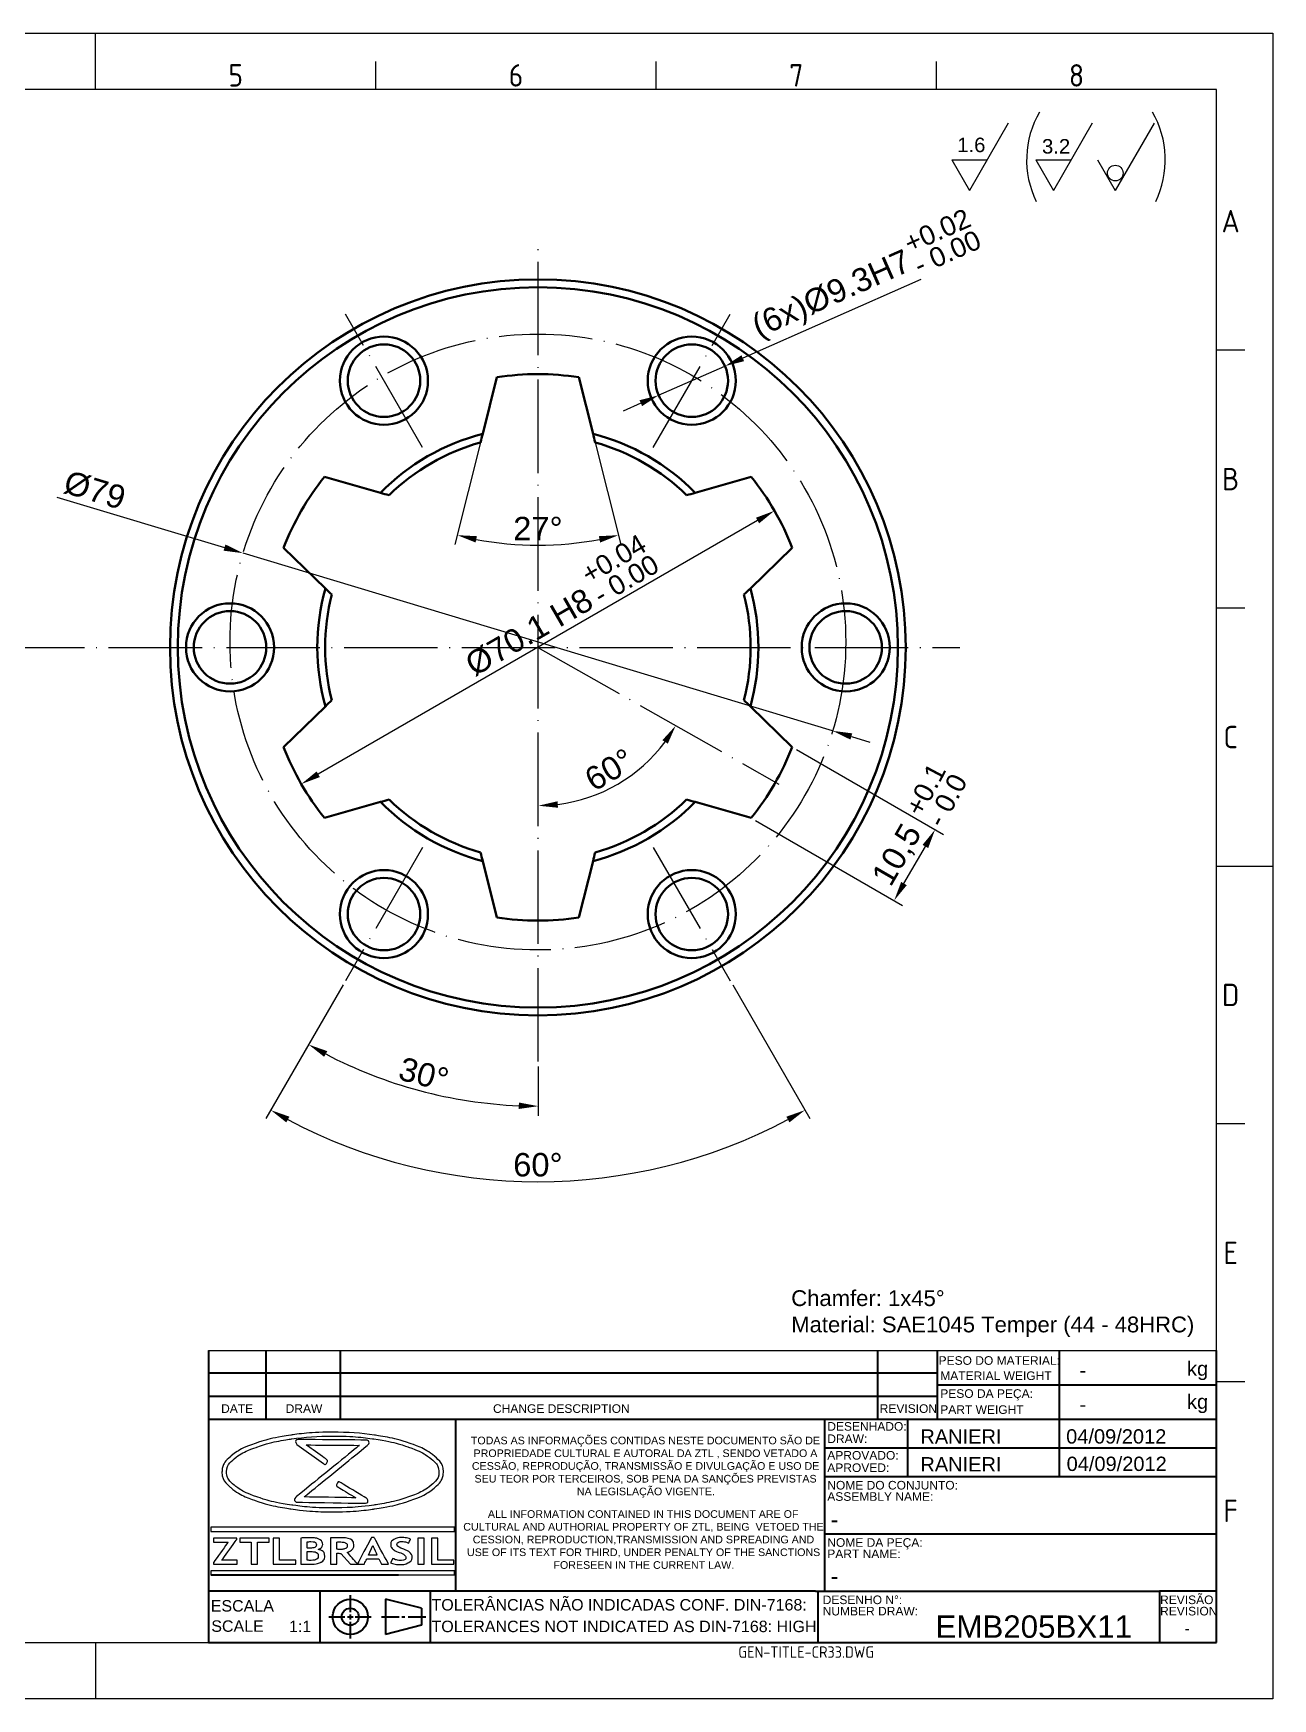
# Model space of a CAD drawing. Header units: millimetres. Extents: x 2517 to 2819, y 1146 to 1360.
# Drawn here: x 2659.6 to 2818.6, y 1146.2 to 1359.8 of the extents above; entities that cross this region are included whole.
import ezdxf
from ezdxf.enums import TextEntityAlignment as Align

# ---------------------------------------------------------------- set-up
doc = ezdxf.new("R2010")
doc.units = ezdxf.units.MM
for name, pattern in [('ACAD_ISO02W100', [15, 12, -3]), ('ACAD_ISO04W100', [30, 24, -3, 0, -3]), ('ACAD_ISO05W100', [33, 24, -3, 0, -3, 0, -3])]:
    doc.linetypes.add(name, pattern=pattern)
for name, color, linetype, lineweight in [('AM_0', 7, 'Continuous', 40), ('AM_4', 1, 'ACAD_ISO04W100', 25), ('AM_5', 3, 'Continuous', 25), ('AM_8', 40, 'ACAD_ISO02W100', 35), ('AM_BOR', 2, 'ACAD_ISO05W100', 35)]:
    doc.layers.add(name, color=color, linetype=linetype, lineweight=lineweight)
doc.layers.add('Camada 1', color=7, linetype='Continuous')
doc.styles.add('ACISOTS', font='isocp.shx', dxfattribs={"height": 1})
doc.styles.get("Standard").update_dxf_attribs({"font": 'arial.ttf'})
doc.dimstyles.new('ISO-25', dxfattribs={"dimtxt": 3, "dimasz": 2.5, "dimexe": 1.25, "dimexo": 0.625, "dimtad": 1, "dimtxsty": 'Standard', "dimcen": 2.5, "dimadec": 0, "dimazin": 0, "dimtfac": 1, "dimtmove": 0, "dimatfit": 3, "dimfxl": 1, "dimarcsym": 0})

# ---------------------------------------------------------------- blocks, each defined once
blk = doc.blocks.new('A3 ZTL')
for p, q in [((401.17, 280.82), (19.57, 280.82)), ((401.17, 9.78), (401.17, 280.82)), ((19.57, 9.78), (401.17, 9.78))]:
    blk.add_line(p, q)
at = {"layer": 'AM_BOR', "color": 135, "linetype": 'Continuous', "lineweight": 25}
for p, q in [((0, 290.61), (410.96, 290.61)), ((410.96, 290.61), (410.96, 0)), ((410.96, 0), (0, 0))]:
    blk.add_line(p, q, dxfattribs=at)
at = {"layer": 'AM_BOR', "color": 135, "lineweight": 25}
for p, q in [((205.48, 280.82), (205.48, 290.61)), ((254.4, 280.82), (254.4, 285.71)), ((303.33, 280.82), (303.33, 285.71)), ((352.25, 280.82), (352.25, 285.71)), ((406.07, 235.32), (401.17, 235.32)), ((406.07, 190.31), (401.17, 190.31)), ((401.17, 145.3), (410.96, 145.3)), ((406.07, 100.29), (401.17, 100.29)), ((406.07, 55.28), (401.17, 55.28)), ((205.48, 9.78), (205.48, 0))]:
    blk.add_line(p, q, dxfattribs=at)
at = {"layer": 'AM_BOR', "color": 135, "lineweight": 25, "style": 'ACISOTS'}
for s, p in [('5', (229.94, 283.27)), ('6', (278.86, 283.27)), ('7', (327.79, 283.27)), ('8', (376.71, 283.27)), ('A', (403.62, 257.83)), ('B', (403.62, 212.82)), ('C', (403.62, 167.81)), ('D', (403.62, 122.8)), ('E', (403.62, 77.79)), ('F', (403.62, 32.78))]:
    blk.add_text(s, height=3.91, dxfattribs=at).set_placement(p, align=Align.MIDDLE)
blk = doc.blocks.new('*D18')
at = {"layer": 'AM_5', "color": 0, "lineweight": -2, "transparency": 16777216}
for p, q in [((2773.49, 1328.23), (2750.65, 1318.15)), ((2739.85, 1313.39), (2748.36, 1317.14)), ((2737.57, 1312.38), (2735.28, 1311.37))]:
    blk.add_line(p, q, dxfattribs=at)
at = {"layer": 'AM_5', "color": 0, "transparency": 16777216}
for points in [[(2750.48, 1318.53), (2750.82, 1317.77), (2748.36, 1317.14)], [(2737.4, 1312.76), (2737.73, 1312), (2739.85, 1313.39)]]:
    blk.add_solid(points, dxfattribs=at)
at = {"layer": 'Defpoints', "color": 0, "transparency": 16777216}
for p in [(2748.36, 1317.14), (2739.85, 1313.39)]:
    blk.add_point(p, dxfattribs=at)
at = {"layer": 'AM_5', "color": 0, "transparency": 16777216, "insert": (2762.16, 1326.09), "char_height": 3, "attachment_point": 5, "rotation": 23.804}
blk.add_mtext('(6x)%%C9.3H7', dxfattribs=at)
blk = doc.blocks.new('*D19')
at = {"layer": 'AM_5', "color": 0, "lineweight": -2, "transparency": 16777216}
for p, q in [((2757.54, 1267.96), (2776.41, 1257.07)), ((2752.29, 1258.87), (2771.16, 1247.97)), ((2771.33, 1250.76), (2774.08, 1255.53))]:
    blk.add_line(p, q, dxfattribs=at)
at = {"layer": 'AM_5', "color": 0, "transparency": 16777216}
for points in [[(2773.72, 1255.73), (2774.44, 1255.32), (2775.33, 1257.69)], [(2770.97, 1250.97), (2771.69, 1250.55), (2770.08, 1248.6)]]:
    blk.add_solid(points, dxfattribs=at)
at = {"layer": 'Defpoints', "color": 0, "transparency": 16777216}
for p in [(2756.99, 1268.28), (2751.74, 1259.18), (2775.33, 1257.69)]:
    blk.add_point(p, dxfattribs=at)
at = {"layer": 'AM_5', "color": 0, "transparency": 16777216, "insert": (2770.6, 1254.36), "char_height": 3, "attachment_point": 5, "rotation": 60}
blk.add_mtext('10,5', dxfattribs=at)
blk = doc.blocks.new('*D20')
at = {"layer": 'AM_5', "color": 0, "lineweight": -2, "transparency": 16777216}
for p, q in [((2717.13, 1307.85), (2713.7, 1294.24)), ((2731.59, 1307.85), (2735.01, 1294.24))]:
    blk.add_line(p, q, dxfattribs=at)
blk.add_arc((2724.36, 1336.57), 42.4, 259.252, 280.748, dxfattribs=at)
at = {"layer": 'AM_5', "color": 0, "transparency": 16777216}
for points in [[(2716.36, 1294.51), (2716.54, 1295.32), (2714.01, 1295.45)], [(2732.18, 1295.32), (2732.35, 1294.51), (2734.71, 1295.45)]]:
    blk.add_solid(points, dxfattribs=at)
at = {"layer": 'Defpoints', "color": 0, "transparency": 16777216}
for p in [(2719.11, 1315.71), (2729.61, 1315.71), (2717.28, 1308.46), (2731.43, 1308.46), (2720.88, 1294.31)]:
    blk.add_point(p, dxfattribs=at)
at = {"layer": 'AM_5', "color": 0, "transparency": 16777216, "insert": (2724.36, 1296.3), "char_height": 3, "attachment_point": 5}
blk.add_mtext('27%%d', dxfattribs=at)
blk = doc.blocks.new('*D21')
at = {"layer": 'AM_5', "color": 0, "lineweight": -2, "transparency": 16777216}
for p, q in [((2752.55, 1297.33), (2696.17, 1264.78)), ((2755.02, 1298.04), (2755.34, 1297.5)), ((2694.32, 1262.99), (2694.63, 1262.45))]:
    blk.add_line(p, q, dxfattribs=at)
at = {"layer": 'AM_5', "color": 0, "transparency": 16777216}
for points in [[(2752.34, 1297.69), (2752.75, 1296.97), (2754.71, 1298.58)], [(2695.96, 1265.14), (2696.38, 1264.42), (2694, 1263.53)]]:
    blk.add_solid(points, dxfattribs=at)
at = {"layer": 'Defpoints', "color": 0, "transparency": 16777216}
for p in [(2754.71, 1298.58), (2694, 1263.53), (2694, 1263.53)]:
    blk.add_point(p, dxfattribs=at)
at = {"layer": 'AM_5', "color": 0, "transparency": 16777216, "insert": (2723.24, 1283), "char_height": 3, "attachment_point": 5, "rotation": 30}
blk.add_mtext('%%C70.1 H8', dxfattribs=at)
blk = doc.blocks.new('*D22')
at = {"layer": 'AM_5', "color": 0, "lineweight": -2, "transparency": 16777216}
for p, q in [((2662.63, 1300.34), (2684.14, 1293.86)), ((2762.18, 1270.35), (2686.53, 1293.14)), ((2764.58, 1269.63), (2766.97, 1268.91))]:
    blk.add_line(p, q, dxfattribs=at)
at = {"layer": 'AM_5', "color": 0, "transparency": 16777216}
for points in [[(2684.26, 1294.26), (2684.02, 1293.46), (2686.53, 1293.14)], [(2764.7, 1270.03), (2764.46, 1269.23), (2762.18, 1270.35)]]:
    blk.add_solid(points, dxfattribs=at)
at = {"layer": 'Defpoints', "color": 0, "transparency": 16777216}
for p in [(2686.53, 1293.14), (2762.18, 1270.35)]:
    blk.add_point(p, dxfattribs=at)
at = {"layer": 'AM_5', "color": 0, "transparency": 16777216, "insert": (2667.5, 1301.21), "char_height": 3, "attachment_point": 5, "rotation": 343.239}
blk.add_mtext('%%C79', dxfattribs=at)
blk = doc.blocks.new('*D23')
at = {"layer": 'AM_5', "color": 0, "lineweight": -2, "transparency": 16777216}
for p, q in [((2699.36, 1237.76), (2694.32, 1229.03)), ((2724.41, 1227.3), (2724.41, 1220.96))]:
    blk.add_line(p, q, dxfattribs=at)
blk.add_arc((2724.41, 1281.15), 58.94, 242.4304, 267.5696, dxfattribs=at)
at = {"layer": 'AM_5', "color": 0, "transparency": 16777216}
for points in [[(2696.93, 1228.54), (2697.33, 1229.27), (2694.94, 1230.11)], [(2721.92, 1222.68), (2721.9, 1221.85), (2724.41, 1222.21)]]:
    blk.add_solid(points, dxfattribs=at)
at = {"layer": 'Defpoints', "color": 0, "transparency": 16777216}
for p in [(2724.41, 1332.82), (2709.54, 1255.4), (2699.67, 1238.3), (2724.41, 1227.92), (2704.25, 1225.77)]:
    blk.add_point(p, dxfattribs=at)
at = {"layer": 'AM_5', "color": 0, "transparency": 16777216, "insert": (2709.72, 1226.3), "char_height": 3, "attachment_point": 5, "rotation": 345}
blk.add_mtext('30°', dxfattribs=at)
blk = doc.blocks.new('*D24')
at = {"layer": 'AM_5', "color": 0, "lineweight": -2, "transparency": 16777216}
for p, q in [((2699.36, 1237.76), (2689.46, 1220.62)), ((2749.36, 1237.76), (2759.25, 1220.62))]:
    blk.add_line(p, q, dxfattribs=at)
blk.add_arc((2724.36, 1281.06), 68.54, 242.0901, 297.9099, dxfattribs=at)
at = {"layer": 'AM_5', "color": 0, "transparency": 16777216}
for points in [[(2692.07, 1220.13), (2692.48, 1220.86), (2690.09, 1221.7)], [(2756.24, 1220.86), (2756.64, 1220.13), (2758.63, 1221.7)]]:
    blk.add_solid(points, dxfattribs=at)
at = {"layer": 'Defpoints', "color": 0, "transparency": 16777216}
for p in [(2709.54, 1255.4), (2739.17, 1255.4), (2699.67, 1238.3), (2749.04, 1238.3), (2712.46, 1213.56)]:
    blk.add_point(p, dxfattribs=at)
at = {"layer": 'AM_5', "color": 0, "transparency": 16777216, "insert": (2724.36, 1214.68), "char_height": 3, "attachment_point": 5}
blk.add_mtext('60°', dxfattribs=at)
blk = doc.blocks.new('*D25')
at = {"layer": 'AM_5', "color": 0, "lineweight": -2, "transparency": 16777216}
blk.add_arc((2724.41, 1281.03), 20.27, 277.0693, 323.3809, dxfattribs=at)
at = {"layer": 'AM_5', "color": 0, "transparency": 16777216}
for points in [[(2740.34, 1269.16), (2741.03, 1268.71), (2742.05, 1271.03)], [(2726.93, 1260.49), (2726.88, 1261.32), (2724.41, 1260.75)]]:
    blk.add_solid(points, dxfattribs=at)
at = {"layer": 'Defpoints', "color": 0, "transparency": 16777216}
for p in [(2724.41, 1332.82), (2724.36, 1281.06), (2755.27, 1263.53), (2731.4, 1261.99), (2724.41, 1227.92)]:
    blk.add_point(p, dxfattribs=at)
at = {"layer": 'AM_5', "color": 0, "transparency": 16777216, "insert": (2733.53, 1265.37), "char_height": 3, "attachment_point": 5, "rotation": 30.2251}
blk.add_mtext('60°', dxfattribs=at)

msp = doc.modelspace()

# ---------------------------------------------------------------- linework, layer by layer
at = {"linetype": 'Continuous'}
msp.add_line((2682.083, 1190.889), (2811.456, 1190.889), dxfattribs=at)
at = {"layer": 'AM_0', "linetype": 'Continuous'}
for p, q in [((2719.107, 1315.712), (2717.282, 1308.459)), ((2731.433, 1308.459), (2729.607, 1315.712)), ((2704.165, 1300.886), (2696.97, 1302.932)), ((2751.744, 1302.932), (2744.55, 1300.886)), ((2691.72, 1293.838), (2697.089, 1288.631)), ((2751.625, 1288.631), (2756.994, 1293.838)), ((2697.089, 1273.485), (2691.72, 1268.277)), ((2756.994, 1268.277), (2751.625, 1273.485)), ((2696.97, 1259.184), (2704.165, 1261.23)), ((2744.55, 1261.23), (2751.744, 1259.184)), ((2717.282, 1253.656), (2719.107, 1246.403)), ((2729.607, 1246.403), (2731.433, 1253.656))]:
    msp.add_line(p, q, dxfattribs=at)
for centre, radius in [((2724.357, 1281.058), 47.2), ((2724.357, 1281.058), 46.2), ((2704.607, 1315.266), 5.65), ((2744.107, 1315.266), 5.65), ((2704.607, 1315.266), 4.65), ((2744.107, 1315.266), 4.65), ((2684.857, 1281.058), 5.65), ((2763.857, 1281.058), 5.65), ((2684.857, 1281.058), 4.65), ((2763.857, 1281.058), 4.65), ((2704.607, 1246.85), 5.65), ((2744.107, 1246.85), 5.65), ((2704.607, 1246.85), 4.65), ((2744.107, 1246.85), 4.65)]:
    msp.add_circle(centre, radius, dxfattribs=at)
for radius, start, end in [(35.05, 81.38547, 98.61453), (28.3, 104.4785, 135.5215), (27.3, 105.62939, 134.37061), (28.3, 44.4785, 75.5215), (27.3, 45.62939, 74.37061), (35.05, 141.38547, 158.61453), (35.05, 21.38547, 38.61453), (28.3, 164.4785, 195.5215), (28.3, 344.4785, 15.5215), (27.3, 165.62939, 194.37061), (27.3, 345.62939, 14.37061), (35.05, 201.38547, 218.61453), (35.05, 321.38547, 338.61453), (28.3, 224.4785, 255.5215), (27.3, 225.62939, 254.37061), (28.3, 284.4785, 315.5215), (27.3, 285.62939, 314.37061), (35.05, 261.38547, 278.61453)]:
    msp.add_arc((2724.357, 1281.058), radius, start, end, dxfattribs=at)
for points in [[(2717.282, 1308.459), (2717.189, 1308.09), (2717.096, 1307.719), (2717.002, 1307.348)], [(2731.712, 1307.348), (2731.619, 1307.719), (2731.526, 1308.09), (2731.433, 1308.459)], [(2705.266, 1300.573), (2704.898, 1300.677), (2704.531, 1300.782), (2704.165, 1300.886)], [(2744.55, 1300.886), (2744.183, 1300.782), (2743.816, 1300.677), (2743.448, 1300.573)], [(2697.089, 1288.631), (2697.363, 1288.366), (2697.637, 1288.1), (2697.911, 1287.833)], [(2750.803, 1287.833), (2751.078, 1288.1), (2751.352, 1288.366), (2751.625, 1288.631)], [(2697.911, 1274.282), (2697.637, 1274.016), (2697.363, 1273.75), (2697.089, 1273.485)], [(2751.625, 1273.485), (2751.352, 1273.75), (2751.078, 1274.016), (2750.803, 1274.282)], [(2704.165, 1261.23), (2704.531, 1261.334), (2704.898, 1261.438), (2705.266, 1261.543)], [(2743.448, 1261.543), (2743.816, 1261.438), (2744.183, 1261.334), (2744.55, 1261.23)], [(2717.002, 1254.767), (2717.096, 1254.396), (2717.189, 1254.026), (2717.282, 1253.656)], [(2731.433, 1253.656), (2731.526, 1254.026), (2731.619, 1254.396), (2731.712, 1254.767)]]:
    msp.add_open_spline(points, degree=3, dxfattribs=at)
at = {"layer": 'AM_4', "ltscale": 0.5}
for p, q in [((2724.412, 1227.921), (2724.412, 1332.815)), ((2709.545, 1306.714), (2699.67, 1323.818)), ((2739.17, 1306.714), (2749.045, 1323.818)), ((2563.581, 1281.058), (2778.486, 1281.058)), ((2724.357, 1281.058), (2755.27, 1263.533)), ((2709.545, 1255.402), (2699.67, 1238.298)), ((2739.17, 1255.402), (2749.045, 1238.298))]:
    msp.add_line(p, q, dxfattribs=at)
msp.add_circle((2724.357, 1281.748), 39.506, dxfattribs=at)
at = {"layer": 'AM_5'}
for p, q in [((2784.71, 1348.3), (2779.73, 1339.675)), ((2795.494, 1348.3), (2790.514, 1339.675)), ((2803.423, 1348.3), (2798.443, 1339.675)), ((2777.467, 1343.595), (2781.994, 1343.595)), ((2777.467, 1343.595), (2779.73, 1339.675)), ((2788.251, 1343.595), (2792.778, 1343.595)), ((2788.251, 1343.595), (2790.514, 1339.675)), ((2796.18, 1343.595), (2798.443, 1339.675))]:
    msp.add_line(p, q, dxfattribs=at)
msp.add_circle((2798.452, 1341.896), 1.004, dxfattribs=at)
for centre, start, end in [((2799.262, 1343.587), 149.81687, 205.95777), ((2792.673, 1343.587), 334.04223, 30.18313)]:
    msp.add_arc(centre, 12.19, start, end, dxfattribs=at)
at = {"layer": 'AM_8', "color": 0, "linetype": 'Continuous'}
for p, q in [((2682.083, 1190.889), (2682.083, 1153.4)), ((2689.434, 1190.889), (2689.434, 1182.068)), ((2698.99, 1190.889), (2698.99, 1182.068)), ((2767.927, 1190.889), (2767.927, 1182.068)), ((2775.62, 1182.068), (2775.62, 1190.889)), ((2791.242, 1190.889), (2791.242, 1186.478)), ((2811.456, 1153.4), (2811.456, 1190.889)), ((2775.62, 1187.948), (2682.083, 1187.948)), ((2775.62, 1186.478), (2811.456, 1186.478)), ((2791.242, 1186.478), (2791.242, 1182.068)), ((2682.083, 1185.008), (2775.62, 1185.008)), ((2682.083, 1182.068), (2760.001, 1182.068)), ((2713.799, 1182.068), (2713.799, 1160.015)), ((2760.001, 1182.068), (2811.456, 1182.068)), ((2761.123, 1182.068), (2761.123, 1168.101)), ((2771.797, 1182.068), (2771.797, 1174.717)), ((2791.242, 1182.068), (2791.242, 1174.717)), ((2761.123, 1178.392), (2811.456, 1178.392)), ((2761.123, 1174.717), (2811.456, 1174.717)), ((2761.123, 1168.101), (2761.123, 1160.015)), ((2761.123, 1167.366), (2811.456, 1167.366)), ((2682.405, 1162.082), (2706.486, 1162.082)), ((2760.001, 1160.015), (2682.083, 1160.015)), ((2714.692, 1160.015), (2682.083, 1160.015)), ((2696.369, 1160.015), (2696.369, 1153.4)), ((2710.524, 1160.015), (2710.524, 1153.4)), ((2760.001, 1160.015), (2804.105, 1160.015)), ((2760.307, 1153.4), (2760.307, 1160.015)), ((2811.456, 1160.015), (2804.105, 1160.015)), ((2804.105, 1160.015), (2804.105, 1153.4)), ((2700.286, 1159.485), (2700.286, 1157.304)), ((2709.424, 1157.798), (2704.8, 1158.97)), ((2704.8, 1158.97), (2704.8, 1154.445)), ((2697.522, 1156.708), (2699.597, 1156.708)), ((2699.911, 1156.708), (2700.642, 1156.708)), ((2700.286, 1157), (2700.286, 1156.349)), ((2700.286, 1156.057), (2700.286, 1153.93)), ((2700.923, 1156.708), (2702.985, 1156.708)), ((2704.296, 1156.708), (2706.569, 1156.708)), ((2706.919, 1156.708), (2707.285, 1156.708)), ((2707.709, 1156.708), (2709.96, 1156.708)), ((2709.424, 1157.798), (2709.424, 1155.617)), ((2709.424, 1155.617), (2704.8, 1154.445)), ((2682.083, 1153.4), (2811.456, 1153.4))]:
    msp.add_line(p, q, dxfattribs=at)
for radius in [2.263, 1.091]:
    msp.add_circle((2700.286, 1156.708), radius, dxfattribs=at)
at = {"layer": 'Camada 1'}
for points, knots in [([(2698.028, 1180.397), (2699.925, 1180.397), (2701.737, 1180.264), (2703.393, 1180.024), (2703.393, 1180.024), (2705.113, 1179.774), (2706.665, 1179.407), (2707.967, 1178.953), (2707.967, 1178.953), (2709.303, 1178.487), (2710.381, 1177.924), (2711.118, 1177.294), (2711.118, 1177.294), (2711.836, 1176.681), (2712.232, 1176.003), (2712.232, 1175.285), (2712.232, 1175.285), (2712.232, 1174.568), (2711.836, 1173.89), (2711.118, 1173.277), (2711.118, 1173.277), (2710.381, 1172.647), (2709.303, 1172.084), (2707.967, 1171.618), (2707.967, 1171.618), (2706.665, 1171.163), (2705.113, 1170.797), (2703.393, 1170.547), (2703.393, 1170.547), (2701.737, 1170.307), (2699.925, 1170.174), (2698.028, 1170.174), (2698.028, 1170.174), (2696.132, 1170.174), (2694.32, 1170.307), (2692.664, 1170.547), (2692.664, 1170.547), (2690.943, 1170.797), (2689.391, 1171.163), (2688.09, 1171.618), (2688.09, 1171.618), (2686.754, 1172.084), (2685.675, 1172.647), (2684.938, 1173.277), (2684.938, 1173.277), (2684.221, 1173.89), (2683.824, 1174.568), (2683.824, 1175.285), (2683.824, 1175.285), (2683.824, 1176.003), (2684.221, 1176.681), (2684.938, 1177.294), (2684.938, 1177.294), (2685.675, 1177.924), (2686.754, 1178.487), (2688.09, 1178.953), (2688.09, 1178.953), (2689.391, 1179.407), (2690.943, 1179.774), (2692.664, 1180.024), (2692.664, 1180.024), (2694.32, 1180.264), (2696.132, 1180.397), (2698.028, 1180.397)], [0, 0, 0, 0, 0.0588235, 0.0588235, 0.0588235, 0.0882353, 0.1176471, 0.1176471, 0.1176471, 0.1470588, 0.1764706, 0.1764706, 0.1764706, 0.2058824, 0.2352941, 0.2352941, 0.2352941, 0.2647059, 0.2941176, 0.2941176, 0.2941176, 0.3235294, 0.3529412, 0.3529412, 0.3529412, 0.3823529, 0.4117647, 0.4117647, 0.4117647, 0.4411765, 0.4705882, 0.4705882, 0.4705882, 0.5, 0.5294118, 0.5294118, 0.5294118, 0.5588235, 0.5882353, 0.5882353, 0.5882353, 0.6176471, 0.6470588, 0.6470588, 0.6470588, 0.6764706, 0.7058824, 0.7058824, 0.7058824, 0.7352941, 0.7647059, 0.7647059, 0.7647059, 0.7941176, 0.8235294, 0.8235294, 0.8235294, 0.8529412, 0.8823529, 0.8823529, 0.8823529, 0.9411765, 1, 1, 1, 1]), ([(2698.028, 1179.892), (2696.165, 1179.892), (2694.387, 1179.763), (2692.766, 1179.528), (2692.766, 1179.528), (2691.082, 1179.284), (2689.566, 1178.927), (2688.297, 1178.484), (2688.297, 1178.484), (2687.063, 1178.053), (2686.068, 1177.545), (2685.391, 1176.986), (2685.391, 1176.986), (2684.748, 1176.455), (2684.393, 1175.88), (2684.393, 1175.285), (2684.393, 1175.285), (2684.393, 1174.691), (2684.748, 1174.116), (2685.391, 1173.585), (2685.391, 1173.585), (2686.068, 1173.026), (2687.063, 1172.517), (2688.297, 1172.087), (2688.297, 1172.087), (2689.566, 1171.644), (2691.082, 1171.287), (2692.766, 1171.043), (2692.766, 1171.043), (2694.387, 1170.808), (2696.165, 1170.678), (2698.028, 1170.678), (2698.028, 1170.678), (2699.892, 1170.678), (2701.669, 1170.808), (2703.29, 1171.043), (2703.29, 1171.043), (2704.975, 1171.287), (2706.491, 1171.644), (2707.759, 1172.087), (2707.759, 1172.087), (2708.994, 1172.517), (2709.988, 1173.026), (2710.666, 1173.585), (2710.666, 1173.585), (2711.308, 1174.116), (2711.664, 1174.691), (2711.664, 1175.285), (2711.664, 1175.285), (2711.664, 1175.88), (2711.308, 1176.455), (2710.666, 1176.986), (2710.666, 1176.986), (2709.988, 1177.545), (2708.994, 1178.053), (2707.759, 1178.484), (2707.759, 1178.484), (2706.491, 1178.927), (2704.975, 1179.284), (2703.29, 1179.528), (2703.29, 1179.528), (2701.669, 1179.763), (2699.891, 1179.892), (2698.028, 1179.892)], [0, 0, 0, 0, 0.0588235, 0.0588235, 0.0588235, 0.0882353, 0.1176471, 0.1176471, 0.1176471, 0.1470588, 0.1764706, 0.1764706, 0.1764706, 0.2058824, 0.2352941, 0.2352941, 0.2352941, 0.2647059, 0.2941176, 0.2941176, 0.2941176, 0.3235294, 0.3529412, 0.3529412, 0.3529412, 0.3823529, 0.4117647, 0.4117647, 0.4117647, 0.4411765, 0.4705882, 0.4705882, 0.4705882, 0.5, 0.5294118, 0.5294118, 0.5294118, 0.5588235, 0.5882353, 0.5882353, 0.5882353, 0.6176471, 0.6470588, 0.6470588, 0.6470588, 0.6764706, 0.7058824, 0.7058824, 0.7058824, 0.7352941, 0.7647059, 0.7647059, 0.7647059, 0.7941176, 0.8235294, 0.8235294, 0.8235294, 0.8529412, 0.8823529, 0.8823529, 0.8823529, 0.9411765, 1, 1, 1, 1]), ([(2696.847, 1176.374), (2696.847, 1176.374), (2693.444, 1178.812), (2693.444, 1178.812), (2693.444, 1178.812), (2693.191, 1178.994), (2693.293, 1179.455), (2693.592, 1179.452), (2693.592, 1179.452), (2693.592, 1179.452), (2702.38, 1179.382), (2702.38, 1179.382), (2702.38, 1179.382), (2702.669, 1179.379), (2702.776, 1178.944), (2702.541, 1178.752), (2702.541, 1178.752), (2702.541, 1178.752), (2694.359, 1172.086), (2694.359, 1172.086), (2694.359, 1172.086), (2694.359, 1172.086), (2700.99, 1171.98), (2700.99, 1171.98), (2700.99, 1171.98), (2700.99, 1171.98), (2698.76, 1173.324), (2698.76, 1173.324), (2698.76, 1173.324), (2698.613, 1173.412), (2698.466, 1173.5), (2698.594, 1173.807), (2698.594, 1173.807), (2698.722, 1174.113), (2698.869, 1174.025), (2699.015, 1173.937), (2699.015, 1173.937), (2699.015, 1173.937), (2702.359, 1171.922), (2702.359, 1171.922), (2702.359, 1171.922), (2702.633, 1171.757), (2702.536, 1171.267), (2702.228, 1171.271), (2702.228, 1171.271), (2702.228, 1171.271), (2693.44, 1171.413), (2693.44, 1171.413), (2693.44, 1171.413), (2693.152, 1171.417), (2693.047, 1171.851), (2693.281, 1172.042), (2693.281, 1172.042), (2693.281, 1172.042), (2701.455, 1178.701), (2701.455, 1178.701), (2701.455, 1178.701), (2701.455, 1178.701), (2694.643, 1178.755), (2694.643, 1178.755), (2694.643, 1178.755), (2694.643, 1178.755), (2697.141, 1176.965), (2697.141, 1176.965), (2697.141, 1176.965), (2697.28, 1176.865), (2697.419, 1176.766), (2697.272, 1176.47), (2697.272, 1176.47), (2697.125, 1176.174), (2696.986, 1176.274), (2696.847, 1176.374)], [0, 0, 0, 0, 0.0526316, 0.0526316, 0.0526316, 0.0789474, 0.1052632, 0.1052632, 0.1052632, 0.1315789, 0.1578947, 0.1578947, 0.1578947, 0.1842105, 0.2105263, 0.2105263, 0.2105263, 0.2368421, 0.2631579, 0.2631579, 0.2631579, 0.2894737, 0.3157895, 0.3157895, 0.3157895, 0.3421053, 0.3684211, 0.3684211, 0.3684211, 0.3947368, 0.4210526, 0.4210526, 0.4210526, 0.4473684, 0.4736842, 0.4736842, 0.4736842, 0.5, 0.5263158, 0.5263158, 0.5263158, 0.5526316, 0.5789474, 0.5789474, 0.5789474, 0.6052632, 0.6315789, 0.6315789, 0.6315789, 0.6578947, 0.6842105, 0.6842105, 0.6842105, 0.7105263, 0.7368421, 0.7368421, 0.7368421, 0.7631579, 0.7894737, 0.7894737, 0.7894737, 0.8157895, 0.8421053, 0.8421053, 0.8421053, 0.8684211, 0.8947368, 0.8947368, 0.8947368, 0.9473684, 1, 1, 1, 1]), ([(2682.466, 1168.202), (2682.466, 1168.202), (2713.591, 1168.202), (2713.591, 1168.202), (2713.591, 1168.202), (2713.591, 1168.202), (2713.652, 1168.202), (2713.652, 1168.202), (2713.652, 1168.202), (2713.652, 1168.202), (2713.652, 1168.141), (2713.652, 1168.141), (2713.652, 1168.141), (2713.652, 1168.141), (2713.652, 1167.736), (2713.652, 1167.736), (2713.652, 1167.736), (2713.652, 1167.736), (2713.652, 1167.674), (2713.652, 1167.674), (2713.652, 1167.674), (2713.652, 1167.674), (2713.591, 1167.674), (2713.591, 1167.674), (2713.591, 1167.674), (2713.591, 1167.674), (2682.466, 1167.674), (2682.466, 1167.674), (2682.466, 1167.674), (2682.466, 1167.674), (2682.405, 1167.674), (2682.405, 1167.674), (2682.405, 1167.674), (2682.405, 1167.674), (2682.405, 1167.736), (2682.405, 1167.736), (2682.405, 1167.736), (2682.405, 1167.736), (2682.405, 1168.141), (2682.405, 1168.141), (2682.405, 1168.141), (2682.405, 1168.141), (2682.405, 1168.202), (2682.405, 1168.202), (2682.405, 1168.202), (2682.405, 1168.202), (2682.466, 1168.202), (2682.466, 1168.202)], [0, 0, 0, 0, 0.0769231, 0.0769231, 0.0769231, 0.1153846, 0.1538462, 0.1538462, 0.1538462, 0.1923077, 0.2307692, 0.2307692, 0.2307692, 0.2692308, 0.3076923, 0.3076923, 0.3076923, 0.3461538, 0.3846154, 0.3846154, 0.3846154, 0.4230769, 0.4615385, 0.4615385, 0.4615385, 0.5, 0.5384615, 0.5384615, 0.5384615, 0.5769231, 0.6153846, 0.6153846, 0.6153846, 0.6538462, 0.6923077, 0.6923077, 0.6923077, 0.7307692, 0.7692308, 0.7692308, 0.7692308, 0.8076923, 0.8461538, 0.8461538, 0.8461538, 0.9230769, 1, 1, 1, 1]), ([(2682.715, 1163.465), (2682.715, 1163.465), (2682.715, 1163.657), (2682.715, 1163.657), (2682.715, 1163.657), (2682.715, 1163.657), (2684.618, 1166.29), (2684.618, 1166.29), (2684.618, 1166.29), (2684.618, 1166.29), (2682.746, 1166.29), (2682.746, 1166.29), (2682.746, 1166.29), (2682.746, 1166.29), (2682.746, 1166.819), (2682.746, 1166.819), (2682.746, 1166.819), (2682.746, 1166.819), (2685.723, 1166.819), (2685.723, 1166.819), (2685.723, 1166.819), (2685.723, 1166.819), (2685.723, 1166.627), (2685.723, 1166.627), (2685.723, 1166.627), (2685.723, 1166.627), (2683.812, 1163.994), (2683.812, 1163.994), (2683.812, 1163.994), (2683.812, 1163.994), (2685.791, 1163.994), (2685.791, 1163.994), (2685.791, 1163.994), (2685.791, 1163.994), (2685.791, 1163.465), (2685.791, 1163.465), (2685.791, 1163.465), (2685.791, 1163.465), (2682.715, 1163.465), (2682.715, 1163.465)], [0, 0, 0, 0, 0.0909091, 0.0909091, 0.0909091, 0.1363636, 0.1818182, 0.1818182, 0.1818182, 0.2272727, 0.2727273, 0.2727273, 0.2727273, 0.3181818, 0.3636364, 0.3636364, 0.3636364, 0.4090909, 0.4545455, 0.4545455, 0.4545455, 0.5, 0.5454545, 0.5454545, 0.5454545, 0.5909091, 0.6363636, 0.6363636, 0.6363636, 0.6818182, 0.7272727, 0.7272727, 0.7272727, 0.7727273, 0.8181818, 0.8181818, 0.8181818, 0.9090909, 1, 1, 1, 1]), ([(2688.365, 1166.29), (2688.365, 1166.29), (2688.365, 1163.465), (2688.365, 1163.465), (2688.365, 1163.465), (2688.365, 1163.465), (2687.554, 1163.465), (2687.554, 1163.465), (2687.554, 1163.465), (2687.554, 1163.465), (2687.554, 1166.29), (2687.554, 1166.29), (2687.554, 1166.29), (2687.554, 1166.29), (2686.102, 1166.29), (2686.102, 1166.29), (2686.102, 1166.29), (2686.102, 1166.29), (2686.102, 1166.819), (2686.102, 1166.819), (2686.102, 1166.819), (2686.102, 1166.819), (2689.881, 1166.819), (2689.881, 1166.819), (2689.881, 1166.819), (2689.881, 1166.819), (2689.881, 1166.29), (2689.881, 1166.29), (2689.881, 1166.29), (2689.881, 1166.29), (2688.365, 1166.29), (2688.365, 1166.29)], [0, 0, 0, 0, 0.1111111, 0.1111111, 0.1111111, 0.1666667, 0.2222222, 0.2222222, 0.2222222, 0.2777778, 0.3333333, 0.3333333, 0.3333333, 0.3888889, 0.4444444, 0.4444444, 0.4444444, 0.5, 0.5555556, 0.5555556, 0.5555556, 0.6111111, 0.6666667, 0.6666667, 0.6666667, 0.7222222, 0.7777778, 0.7777778, 0.7777778, 0.8888889, 1, 1, 1, 1]), ([(2690.411, 1163.465), (2690.411, 1163.465), (2690.411, 1166.819), (2690.411, 1166.819), (2690.411, 1166.819), (2690.411, 1166.819), (2691.222, 1166.819), (2691.222, 1166.819), (2691.222, 1166.819), (2691.222, 1166.819), (2691.222, 1163.994), (2691.222, 1163.994), (2691.222, 1163.994), (2691.222, 1163.994), (2693.285, 1163.994), (2693.285, 1163.994), (2693.285, 1163.994), (2693.285, 1163.994), (2693.285, 1163.465), (2693.285, 1163.465), (2693.285, 1163.465), (2693.285, 1163.465), (2690.411, 1163.465), (2690.411, 1163.465)], [0, 0, 0, 0, 0.1428571, 0.1428571, 0.1428571, 0.2142857, 0.2857143, 0.2857143, 0.2857143, 0.3571429, 0.4285714, 0.4285714, 0.4285714, 0.5, 0.5714286, 0.5714286, 0.5714286, 0.6428571, 0.7142857, 0.7142857, 0.7142857, 0.8571429, 1, 1, 1, 1]), ([(2695.335, 1163.465), (2695.335, 1163.465), (2693.938, 1163.465), (2693.938, 1163.465), (2693.938, 1163.465), (2693.938, 1163.465), (2693.938, 1166.817), (2693.938, 1166.817), (2693.938, 1166.817), (2694.554, 1166.838), (2694.985, 1166.849), (2695.231, 1166.849), (2695.231, 1166.849), (2695.706, 1166.849), (2696.076, 1166.775), (2696.343, 1166.626), (2696.343, 1166.626), (2696.61, 1166.477), (2696.743, 1166.264), (2696.743, 1165.989), (2696.743, 1165.989), (2696.743, 1165.723), (2696.551, 1165.513), (2696.17, 1165.359), (2696.17, 1165.359), (2696.737, 1165.213), (2697.02, 1164.914), (2697.02, 1164.461), (2697.02, 1164.461), (2697.02, 1164.156), (2696.863, 1163.913), (2696.55, 1163.734), (2696.55, 1163.734), (2696.237, 1163.555), (2695.831, 1163.465), (2695.335, 1163.465)], [0, 0, 0, 0, 0.1, 0.1, 0.1, 0.15, 0.2, 0.2, 0.2, 0.25, 0.3, 0.3, 0.3, 0.35, 0.4, 0.4, 0.4, 0.45, 0.5, 0.5, 0.5, 0.55, 0.6, 0.6, 0.6, 0.65, 0.7, 0.7, 0.7, 0.75, 0.8, 0.8, 0.8, 0.9, 1, 1, 1, 1]), ([(2700.31, 1163.465), (2700.31, 1163.465), (2699.092, 1164.85), (2699.092, 1164.85), (2699.092, 1164.85), (2698.97, 1164.851), (2698.799, 1164.857), (2698.578, 1164.866), (2698.578, 1164.866), (2698.578, 1164.866), (2698.578, 1163.465), (2698.578, 1163.465), (2698.578, 1163.465), (2698.578, 1163.465), (2697.736, 1163.465), (2697.736, 1163.465), (2697.736, 1163.465), (2697.736, 1163.465), (2697.736, 1166.819), (2697.736, 1166.819), (2697.736, 1166.819), (2697.782, 1166.819), (2697.958, 1166.825), (2698.264, 1166.837), (2698.264, 1166.837), (2698.569, 1166.848), (2698.815, 1166.854), (2699.002, 1166.854), (2699.002, 1166.854), (2700.161, 1166.854), (2700.741, 1166.524), (2700.741, 1165.864), (2700.741, 1165.864), (2700.741, 1165.666), (2700.66, 1165.485), (2700.501, 1165.322), (2700.501, 1165.322), (2700.341, 1165.158), (2700.139, 1165.044), (2699.897, 1164.976), (2699.897, 1164.976), (2699.897, 1164.976), (2701.245, 1163.465), (2701.245, 1163.465), (2701.245, 1163.465), (2701.245, 1163.465), (2700.31, 1163.465), (2700.31, 1163.465)], [0, 0, 0, 0, 0.0769231, 0.0769231, 0.0769231, 0.1153846, 0.1538462, 0.1538462, 0.1538462, 0.1923077, 0.2307692, 0.2307692, 0.2307692, 0.2692308, 0.3076923, 0.3076923, 0.3076923, 0.3461538, 0.3846154, 0.3846154, 0.3846154, 0.4230769, 0.4615385, 0.4615385, 0.4615385, 0.5, 0.5384615, 0.5384615, 0.5384615, 0.5769231, 0.6153846, 0.6153846, 0.6153846, 0.6538462, 0.6923077, 0.6923077, 0.6923077, 0.7307692, 0.7692308, 0.7692308, 0.7692308, 0.8076923, 0.8461538, 0.8461538, 0.8461538, 0.9230769, 1, 1, 1, 1]), ([(2704.299, 1163.465), (2704.299, 1163.465), (2703.966, 1164.145), (2703.966, 1164.145), (2703.966, 1164.145), (2703.966, 1164.145), (2702.401, 1164.145), (2702.401, 1164.145), (2702.401, 1164.145), (2702.401, 1164.145), (2702.083, 1163.465), (2702.083, 1163.465), (2702.083, 1163.465), (2702.083, 1163.465), (2701.184, 1163.465), (2701.184, 1163.465), (2701.184, 1163.465), (2701.184, 1163.465), (2703.003, 1166.865), (2703.003, 1166.865), (2703.003, 1166.865), (2703.003, 1166.865), (2703.359, 1166.865), (2703.359, 1166.865), (2703.359, 1166.865), (2703.359, 1166.865), (2705.194, 1163.465), (2705.194, 1163.465), (2705.194, 1163.465), (2705.194, 1163.465), (2704.299, 1163.465), (2704.299, 1163.465)], [0, 0, 0, 0, 0.1111111, 0.1111111, 0.1111111, 0.1666667, 0.2222222, 0.2222222, 0.2222222, 0.2777778, 0.3333333, 0.3333333, 0.3333333, 0.3888889, 0.4444444, 0.4444444, 0.4444444, 0.5, 0.5555556, 0.5555556, 0.5555556, 0.6111111, 0.6666667, 0.6666667, 0.6666667, 0.7222222, 0.7777778, 0.7777778, 0.7777778, 0.8888889, 1, 1, 1, 1]), ([(2705.458, 1163.65), (2705.458, 1163.65), (2705.758, 1164.184), (2705.758, 1164.184), (2705.758, 1164.184), (2706.077, 1164.019), (2706.392, 1163.937), (2706.702, 1163.937), (2706.702, 1163.937), (2707.178, 1163.937), (2707.415, 1164.059), (2707.415, 1164.303), (2707.415, 1164.303), (2707.415, 1164.418), (2707.359, 1164.526), (2707.247, 1164.63), (2707.247, 1164.63), (2707.136, 1164.734), (2706.904, 1164.851), (2706.554, 1164.98), (2706.554, 1164.98), (2706.204, 1165.108), (2705.968, 1165.215), (2705.847, 1165.298), (2705.847, 1165.298), (2705.725, 1165.381), (2705.632, 1165.48), (2705.566, 1165.595), (2705.566, 1165.595), (2705.501, 1165.709), (2705.468, 1165.835), (2705.468, 1165.975), (2705.468, 1165.975), (2705.468, 1166.234), (2705.598, 1166.449), (2705.856, 1166.62), (2705.856, 1166.62), (2706.115, 1166.791), (2706.446, 1166.876), (2706.852, 1166.876), (2706.852, 1166.876), (2707.379, 1166.876), (2707.766, 1166.804), (2708.014, 1166.659), (2708.014, 1166.659), (2708.014, 1166.659), (2707.767, 1166.146), (2707.767, 1166.146), (2707.767, 1166.146), (2707.483, 1166.296), (2707.182, 1166.371), (2706.868, 1166.371), (2706.868, 1166.371), (2706.68, 1166.371), (2706.536, 1166.334), (2706.433, 1166.262), (2706.433, 1166.262), (2706.329, 1166.189), (2706.278, 1166.095), (2706.278, 1165.979), (2706.278, 1165.979), (2706.278, 1165.787), (2706.568, 1165.587), (2707.147, 1165.379), (2707.147, 1165.379), (2707.453, 1165.269), (2707.673, 1165.168), (2707.808, 1165.076), (2707.808, 1165.076), (2707.943, 1164.983), (2708.046, 1164.876), (2708.116, 1164.753), (2708.116, 1164.753), (2708.188, 1164.63), (2708.223, 1164.493), (2708.223, 1164.342), (2708.223, 1164.342), (2708.223, 1164.07), (2708.077, 1163.846), (2707.784, 1163.671), (2707.784, 1163.671), (2707.493, 1163.495), (2707.102, 1163.408), (2706.611, 1163.408), (2706.611, 1163.408), (2706.186, 1163.408), (2705.802, 1163.488), (2705.458, 1163.65)], [0, 0, 0, 0, 0.0434783, 0.0434783, 0.0434783, 0.0652174, 0.0869565, 0.0869565, 0.0869565, 0.1086957, 0.1304348, 0.1304348, 0.1304348, 0.1521739, 0.173913, 0.173913, 0.173913, 0.1956522, 0.2173913, 0.2173913, 0.2173913, 0.2391304, 0.2608696, 0.2608696, 0.2608696, 0.2826087, 0.3043478, 0.3043478, 0.3043478, 0.326087, 0.3478261, 0.3478261, 0.3478261, 0.3695652, 0.3913043, 0.3913043, 0.3913043, 0.4130435, 0.4347826, 0.4347826, 0.4347826, 0.4565217, 0.4782609, 0.4782609, 0.4782609, 0.5, 0.5217391, 0.5217391, 0.5217391, 0.5434783, 0.5652174, 0.5652174, 0.5652174, 0.5869565, 0.6086957, 0.6086957, 0.6086957, 0.6304348, 0.6521739, 0.6521739, 0.6521739, 0.673913, 0.6956522, 0.6956522, 0.6956522, 0.7173913, 0.7391304, 0.7391304, 0.7391304, 0.7608696, 0.7826087, 0.7826087, 0.7826087, 0.8043478, 0.826087, 0.826087, 0.826087, 0.8478261, 0.8695652, 0.8695652, 0.8695652, 0.8913043, 0.9130435, 0.9130435, 0.9130435, 0.9565217, 1, 1, 1, 1]), ([(2708.955, 1163.465), (2708.955, 1163.465), (2708.955, 1166.819), (2708.955, 1166.819), (2708.955, 1166.819), (2708.955, 1166.819), (2709.765, 1166.819), (2709.765, 1166.819), (2709.765, 1166.819), (2709.765, 1166.819), (2709.765, 1163.465), (2709.765, 1163.465), (2709.765, 1163.465), (2709.765, 1163.465), (2708.955, 1163.465), (2708.955, 1163.465)], [0, 0, 0, 0, 0.2, 0.2, 0.2, 0.3, 0.4, 0.4, 0.4, 0.5, 0.6, 0.6, 0.6, 0.8, 1, 1, 1, 1]), ([(2710.715, 1163.465), (2710.715, 1163.465), (2710.715, 1166.819), (2710.715, 1166.819), (2710.715, 1166.819), (2710.715, 1166.819), (2711.525, 1166.819), (2711.525, 1166.819), (2711.525, 1166.819), (2711.525, 1166.819), (2711.525, 1163.994), (2711.525, 1163.994), (2711.525, 1163.994), (2711.525, 1163.994), (2713.589, 1163.994), (2713.589, 1163.994), (2713.589, 1163.994), (2713.589, 1163.994), (2713.589, 1163.465), (2713.589, 1163.465), (2713.589, 1163.465), (2713.589, 1163.465), (2710.715, 1163.465), (2710.715, 1163.465)], [0, 0, 0, 0, 0.1428571, 0.1428571, 0.1428571, 0.2142857, 0.2857143, 0.2857143, 0.2857143, 0.3571429, 0.4285714, 0.4285714, 0.4285714, 0.5, 0.5714286, 0.5714286, 0.5714286, 0.6428571, 0.7142857, 0.7142857, 0.7142857, 0.8571429, 1, 1, 1, 1]), ([(2694.749, 1166.341), (2694.749, 1166.341), (2694.749, 1165.537), (2694.749, 1165.537), (2694.749, 1165.537), (2694.873, 1165.531), (2695.004, 1165.528), (2695.141, 1165.528), (2695.141, 1165.528), (2695.669, 1165.528), (2695.932, 1165.674), (2695.932, 1165.965), (2695.932, 1165.965), (2695.932, 1166.223), (2695.693, 1166.352), (2695.213, 1166.352), (2695.213, 1166.352), (2695.087, 1166.352), (2694.932, 1166.348), (2694.749, 1166.341)], [0, 0, 0, 0, 0.1666667, 0.1666667, 0.1666667, 0.25, 0.3333333, 0.3333333, 0.3333333, 0.4166667, 0.5, 0.5, 0.5, 0.5833333, 0.6666667, 0.6666667, 0.6666667, 0.8333333, 1, 1, 1, 1]), ([(2694.749, 1165.073), (2694.749, 1165.073), (2694.749, 1163.964), (2694.749, 1163.964), (2694.749, 1163.964), (2694.912, 1163.953), (2695.045, 1163.948), (2695.147, 1163.948), (2695.147, 1163.948), (2695.509, 1163.948), (2695.772, 1163.993), (2695.934, 1164.083), (2695.934, 1164.083), (2696.097, 1164.173), (2696.179, 1164.323), (2696.179, 1164.532), (2696.179, 1164.532), (2696.179, 1164.722), (2696.104, 1164.861), (2695.952, 1164.948), (2695.952, 1164.948), (2695.799, 1165.036), (2695.535, 1165.079), (2695.157, 1165.079), (2695.157, 1165.079), (2695.078, 1165.079), (2694.942, 1165.077), (2694.749, 1165.073)], [0, 0, 0, 0, 0.125, 0.125, 0.125, 0.1875, 0.25, 0.25, 0.25, 0.3125, 0.375, 0.375, 0.375, 0.4375, 0.5, 0.5, 0.5, 0.5625, 0.625, 0.625, 0.625, 0.6875, 0.75, 0.75, 0.75, 0.875, 1, 1, 1, 1]), ([(2698.578, 1166.302), (2698.578, 1166.302), (2698.578, 1165.37), (2698.578, 1165.37), (2698.578, 1165.37), (2698.728, 1165.361), (2698.842, 1165.356), (2698.921, 1165.356), (2698.921, 1165.356), (2699.259, 1165.356), (2699.507, 1165.391), (2699.664, 1165.462), (2699.664, 1165.462), (2699.821, 1165.532), (2699.9, 1165.668), (2699.9, 1165.871), (2699.9, 1165.871), (2699.9, 1166.036), (2699.816, 1166.152), (2699.647, 1166.217), (2699.647, 1166.217), (2699.479, 1166.282), (2699.214, 1166.315), (2698.852, 1166.315), (2698.852, 1166.315), (2698.765, 1166.315), (2698.673, 1166.311), (2698.578, 1166.302)], [0, 0, 0, 0, 0.125, 0.125, 0.125, 0.1875, 0.25, 0.25, 0.25, 0.3125, 0.375, 0.375, 0.375, 0.4375, 0.5, 0.5, 0.5, 0.5625, 0.625, 0.625, 0.625, 0.6875, 0.75, 0.75, 0.75, 0.875, 1, 1, 1, 1]), ([(2703.181, 1165.839), (2703.181, 1165.839), (2702.632, 1164.6), (2702.632, 1164.6), (2702.632, 1164.6), (2702.632, 1164.6), (2703.729, 1164.6), (2703.729, 1164.6), (2703.729, 1164.6), (2703.729, 1164.6), (2703.181, 1165.839), (2703.181, 1165.839)], [0, 0, 0, 0, 0.25, 0.25, 0.25, 0.375, 0.5, 0.5, 0.5, 0.75, 1, 1, 1, 1]), ([(2682.466, 1162.609), (2682.466, 1162.609), (2713.591, 1162.609), (2713.591, 1162.609), (2713.591, 1162.609), (2713.591, 1162.609), (2713.652, 1162.609), (2713.652, 1162.609), (2713.652, 1162.609), (2713.652, 1162.609), (2713.652, 1162.548), (2713.652, 1162.548), (2713.652, 1162.548), (2713.652, 1162.548), (2713.652, 1162.143), (2713.652, 1162.143), (2713.652, 1162.143), (2713.652, 1162.143), (2713.652, 1162.082), (2713.652, 1162.082), (2713.652, 1162.082), (2713.652, 1162.082), (2713.591, 1162.082), (2713.591, 1162.082), (2713.591, 1162.082), (2713.591, 1162.082), (2682.466, 1162.082), (2682.466, 1162.082), (2682.466, 1162.082), (2682.466, 1162.082), (2682.405, 1162.082), (2682.405, 1162.082), (2682.405, 1162.082), (2682.405, 1162.082), (2682.405, 1162.143), (2682.405, 1162.143), (2682.405, 1162.143), (2682.405, 1162.143), (2682.405, 1162.548), (2682.405, 1162.548), (2682.405, 1162.548), (2682.405, 1162.548), (2682.405, 1162.609), (2682.405, 1162.609), (2682.405, 1162.609), (2682.405, 1162.609), (2682.466, 1162.609), (2682.466, 1162.609)], [0, 0, 0, 0, 0.0769231, 0.0769231, 0.0769231, 0.1153846, 0.1538462, 0.1538462, 0.1538462, 0.1923077, 0.2307692, 0.2307692, 0.2307692, 0.2692308, 0.3076923, 0.3076923, 0.3076923, 0.3461538, 0.3846154, 0.3846154, 0.3846154, 0.4230769, 0.4615385, 0.4615385, 0.4615385, 0.5, 0.5384615, 0.5384615, 0.5384615, 0.5769231, 0.6153846, 0.6153846, 0.6153846, 0.6538462, 0.6923077, 0.6923077, 0.6923077, 0.7307692, 0.7692308, 0.7692308, 0.7692308, 0.8076923, 0.8461538, 0.8461538, 0.8461538, 0.9230769, 1, 1, 1, 1])]:
    msp.add_open_spline(points, degree=3, knots=knots, dxfattribs=at)

# ---------------------------------------------------------------- block references
at = {"linetype": 'ByBlock', "lineweight": 0, "xscale": 0.7350750000000001, "yscale": 0.7350750000000001, "zscale": 0.7350750000000001}
msp.add_blockref('A3 ZTL', (2516.563, 1146.207), dxfattribs=at)

# ---------------------------------------------------------------- texts
at = {"insert": (2756.867, 1198.598), "char_height": 2.025, "width": 66.25038, "attachment_point": 1}
msp.add_mtext('Chamfer: 1x45%%D^JMaterial: SAE1045 Temper (44 - 48HRC)', dxfattribs=at)
at = {"color": 0, "linetype": 'Continuous', "char_height": 0.9801, "attachment_point": 1}
for s, width, insert in [('\\pi0.66011;TODAS AS INFORMAÇÕES CONTIDAS NESTE DOCUMENTO SÃO DE \\P\\pi0.9994;PROPRIEDADE CULTURAL E AUTORAL DA ZTL , SENDO VETADO A \\P\\pi0.79014;CESSÃO, REPRODUÇÃO, TRANSMISSÃO E DIVULGAÇÃO E USO DE \\P\\pi1.1278;SEU TEOR POR TERCEIROS, SOB PENA DA SANÇÕES PREVISTAS \\P\\pi14.258;NA LEGISLAÇÃO VIGENTE.', 46.0224, (2715.101, 1179.816)), ('\\pi3.3846;ALL INFORMATION CONTAINED IN THIS DOCUMENT ARE OF \\P\\pi0.22703;CULTURAL AND AUTHORIAL PROPERTY OF ZTL, BEING  VETOED THE \\P\\pi1.4445;CESSION, REPRODUCTION,TRANSMISSION AND SPREADING AND \\P\\pi0.70371;USE OF ITS TEXT FOR THIRD, UNDER PENALTY OF THE SANCTIONS \\P\\pi11.798;FORESEEN IN THE CURRENT LAW.', 46.56756, (2714.556, 1170.382))]:
    msp.add_mtext_dynamic_manual_height_columns(s, width=width, gutter_width=12.5, heights=[0], dxfattribs=dict(at, insert=insert))
at = {"layer": 'AM_5', "char_height": 1.863, "attachment_point": 1}
for s, insert in [('1.6', (2778.166, 1346.442)), ('3.2', (2789.047, 1346.261))]:
    msp.add_mtext_dynamic_manual_height_columns(s, width=18.23779, gutter_width=12.5, heights=[0], dxfattribs=dict(at, insert=insert))
at = {"layer": 'AM_5', "char_height": 2.5, "attachment_point": 1}
for s, insert, rotation in [('+0.02', (2771.066, 1333.863), 23.93558), ('- 0.00', (2772.309, 1331.062), 23.93558), ('+0.04', (2729.64, 1291.262), 30.26781), ('- 0.00', (2731.185, 1288.615), 30.26781), ('+0.1', (2771.374, 1260.38), 62.04099), ('- 0.0', (2774.081, 1258.944), 62.04099)]:
    msp.add_mtext_dynamic_manual_height_columns(s, width=26.69862, gutter_width=12.5, heights=[0], dxfattribs=dict(at, insert=insert, rotation=rotation))
at = {"layer": 'AM_8', "color": 0, "linetype": 'Continuous'}
for s, height, p in [('PESO DO MATERIAL:', 1.10261, (2775.776, 1189.035)), ('MATERIAL WEIGHT', 1.10261, (2775.99, 1187.082)), ('kg', 1.8377, (2807.658, 1187.625)), ('PESO DA PEÇA:', 1.10261, (2775.99, 1184.797)), ('DATE', 1.1026, (2683.711, 1182.869)), ('DRAW', 1.1026, (2691.995, 1182.869)), ('CHANGE DESCRIPTION', 1.10261, (2718.6, 1182.869)), ('REVISION', 1.1026, (2768.218, 1182.869)), ('PART WEIGHT', 1.10261, (2775.99, 1182.739)), ('kg', 1.8377, (2807.658, 1183.385)), ('DESENHADO:', 1.1026, (2761.493, 1180.583)), ('DRAW:', 1.1026, (2761.493, 1178.997)), ('APROVADO:', 1.1026, (2761.493, 1176.87)), ('APROVED:', 1.1026, (2761.493, 1175.284)), ('NOME DO CONJUNTO:', 1.10261, (2761.493, 1173.04)), ('ASSEMBLY NAME:', 1.10261, (2761.493, 1171.588)), ('NOME DA PEÇA:', 1.10261, (2761.493, 1165.69)), ('PART NAME:', 1.1026, (2761.493, 1164.238)), ('ESCALA', 1.4702, (2682.383, 1157.382)), ('TOLERÂNCIAS NÃO INDICADAS CONF. DIN-7168:', 1.47015, (2710.707, 1157.519)), ('DESENHO N%%d:', 1.10261, (2760.907, 1158.339)), ('NUMBER DRAW:', 1.10261, (2760.907, 1156.887)), ('REVISÃO', 1.1026, (2804.198, 1158.339)), ('REVISION', 1.1026, (2804.198, 1156.887)), ('SCALE', 1.4702, (2682.451, 1154.785)), ('1:1', 1.4702, (2692.419, 1154.744)), ('TOLERANCES NOT INDICATED AS DIN-7168: HIGH', 1.47015, (2710.707, 1154.744))]:
    msp.add_text(s, height=height, dxfattribs=at).set_placement(p)
for p in [(2793.86, 1188.336), (2793.86, 1183.962)]:
    msp.add_attdef('-', text='', height=1.838, dxfattribs=at).set_placement(p, align=Align.MIDDLE_LEFT)
for tag, p, height in [('RANIERI', (2773.438, 1178.91), 1.838), ('04/09/2012', (2792.145, 1178.932), 1.838), ('RANIERI', (2773.436, 1175.354), 1.838), ('04/09/2012', (2792.204, 1175.415), 1.838), ('-', (2761.909, 1168.119), 2.205), ('-', (2761.909, 1160.824), 2.205), ('EMB205BX11', (2775.374, 1154.015), 2.875)]:
    msp.add_attdef(tag, p, '', height=height, dxfattribs=at)
msp.add_attdef('-', text='', height=1.437, dxfattribs=at).set_placement((2807.677, 1155.23), align=Align.MIDDLE_CENTER)
at = {"layer": 'AM_8', "color": 0, "linetype": 'Continuous', "style": 'ACISOTS'}
msp.add_attdef('GEN-TITLE-CR33.DWG', (2750.08, 1151.449), '', height=1.47, dxfattribs=at)

# ---------------------------------------------------------------- dimensions: what is measured, and where the dimension line sits
at = {"layer": 'AM_5'}
for base, line1, line2, picture, middle in [((2704.253, 1225.766), ((2724.412, 1227.921), (2724.412, 1332.815)), ((2709.545, 1255.402), (2699.67, 1238.298)), '*D23', (2709.715, 1226.304)), ((2731.396, 1261.992), ((2724.357, 1281.058), (2755.27, 1263.533)), ((2724.412, 1227.921), (2724.412, 1332.815)), '*D25', (2733.533, 1265.371)), ((2712.456, 1213.562), ((2739.17, 1255.402), (2749.045, 1238.298)), ((2709.545, 1255.402), (2699.67, 1238.298)), '*D24', (2724.357, 1214.678))]:
    dim = msp.add_angular_dim_2l(base=base, line1=line1, line2=line2, dimstyle='ISO-25', dxfattribs=at)
    dim.commit()
    dim.dimension.update_dxf_attribs({"geometry": picture, "text_midpoint": middle})
dim = msp.add_diameter_dim_2p(p1=(2739.853, 1313.389), p2=(2748.362, 1317.143), text='(6x)%%C9.3H7', dimstyle='ISO-25', dxfattribs=at)
dim.commit()
dim.dimension.update_dxf_attribs({"geometry": '*D18', "text_midpoint": (2762.156, 1326.093)})
dim = msp.add_angular_dim_2l(base=(2720.876, 1294.312), line1=((2731.433, 1308.459), (2729.607, 1315.712)), line2=((2719.107, 1315.712), (2717.282, 1308.459)), text='27%%d', dimstyle='ISO-25', dxfattribs=at)
dim.commit()
dim.dimension.update_dxf_attribs({"geometry": '*D20', "text_midpoint": (2724.357, 1296.3)})
dim = msp.add_diameter_dim_2p(p1=(2762.185, 1270.355), p2=(2686.529, 1293.14), text='%%C79', dimstyle='ISO-25', dxfattribs=at)
dim.commit()
dim.dimension.update_dxf_attribs({"geometry": '*D22', "text_midpoint": (2666.852, 1299.067), "dimtype": 163})
dim = msp.add_aligned_dim(p1=(2754.711, 1298.583), p2=(2694.003, 1263.533), distance=0, text='%%C70.1 H8', dimstyle='ISO-25', dxfattribs=at)
dim.commit()
dim.dimension.update_dxf_attribs({"geometry": '*D21', "text_midpoint": (2723.237, 1282.998)})
dim = msp.add_aligned_dim(p1=(2751.744, 1259.184), p2=(2756.994, 1268.277), distance=-21.174, dimstyle='ISO-25', dxfattribs=at)
dim.commit()
dim.dimension.update_dxf_attribs({"geometry": '*D19', "text_midpoint": (2770.603, 1254.358)})

doc.saveas('drawing.dxf')
